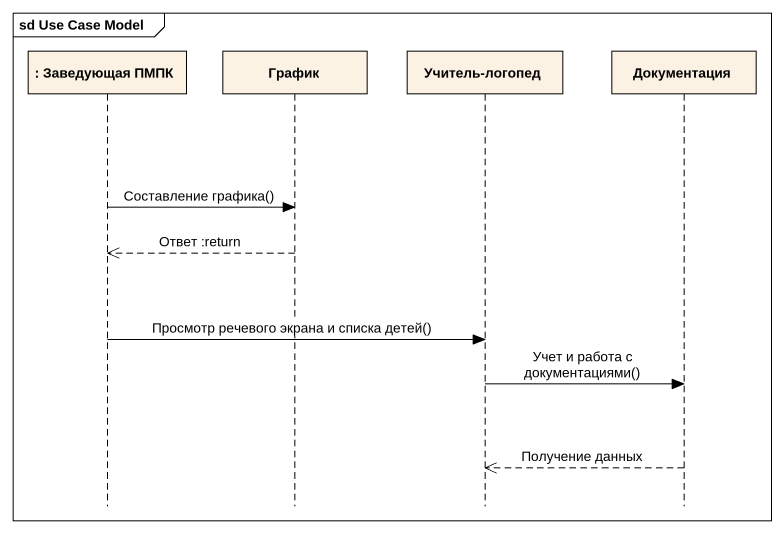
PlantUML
@startuml
mainframe sd Use Case Model
hide footbox
participant ": Заведующая ПМПК" as Заведующая_ПМПК
participant График
participant "Учитель-логопед" as Учитель_логопед
participant Документация

Заведующая_ПМПК -> График : Составление графика()
График -->> Заведующая_ПМПК : Ответ :return
Заведующая_ПМПК -> Учитель_логопед : Просмотр речевого экрана и списка детей()
Учитель_логопед -> Документация : Учет и работа с документациями()
Документация -->> Учитель_логопед : Получение данных
@enduml
